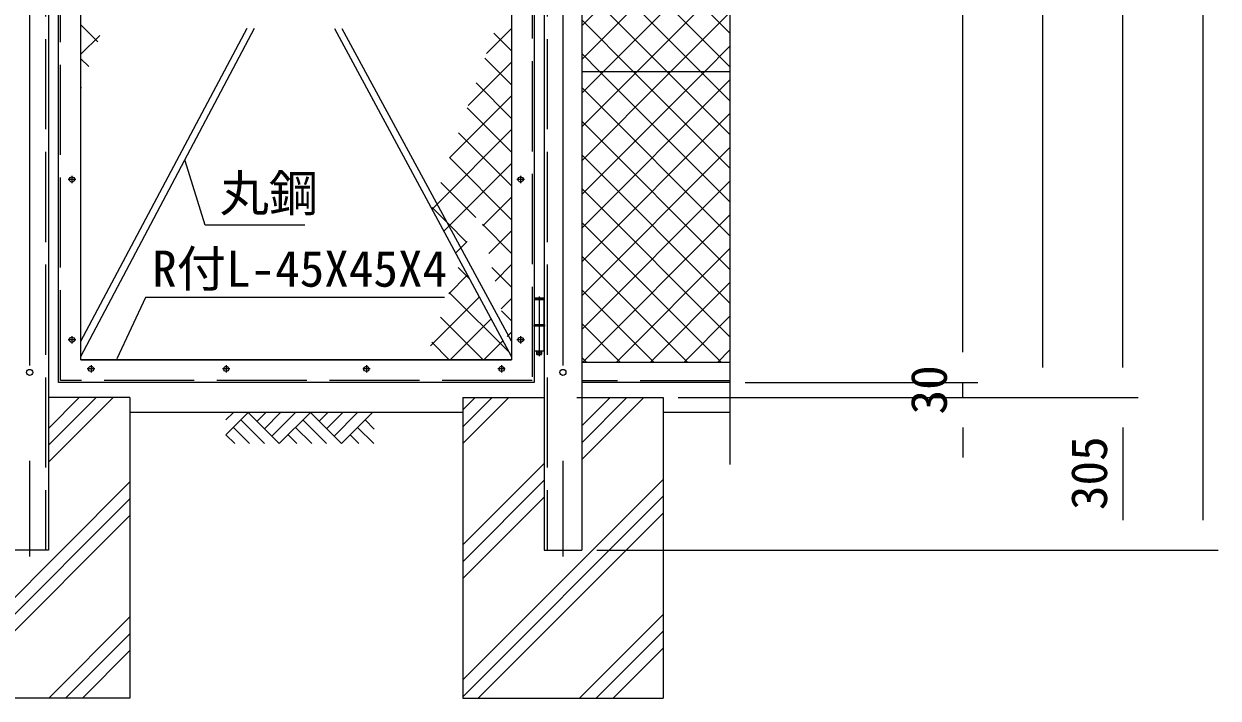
# Model space of a CAD drawing. Units: millimetres, scale not verified. Extents: x -6300 to 6300, y -4455 to 4455.
# Drawn here: x -3402 to -1017, y -467 to 879 of the extents above; entities that cross this region are included whole.
import ezdxf
from ezdxf.enums import TextEntityAlignment as Align

# ---------------------------------------------------------------- set-up
doc = ezdxf.new("R2010")
doc.units = ezdxf.units.MM
doc.header["$LTSCALE"] = 30
doc.linetypes.add('DASHED', pattern=[7.5, 6, -1.5])
doc.linetypes.add('USER1', pattern=[50.8, 31.75, -6.35, 6.35, -6.35])
for name, color, linetype, lineweight in [('0-0_D-STR-DIM', 7, 'Continuous', 9), ('0-2_D-STR1', 1, 'Continuous', 18), ('0-3_D-STR3', 3, 'Continuous', 13), ('0-4_D-STR4', 7, 'Continuous', 9), ('0-6_D-BMK', 2, 'USER1', 13), ('0-7_D-DCR-HCH', 7, 'Continuous', 9), ('0-9_D-STR2', 7, 'Continuous', 9)]:
    doc.layers.add(name, color=color, linetype=linetype, lineweight=lineweight)
doc.styles.add('ＭＳ ゴシック', font='')
doc.styles.get('ＭＳ ゴシック').set_extended_font_data('MS Gothic')

msp = doc.modelspace()

# ---------------------------------------------------------------- linework, layer by layer
at = {"layer": '0-0_D-STR-DIM'}
for p, q in [((-1047.07, -111.59), (-1047.07, 2588.41)), ((-1207.07, 193.41), (-1207.07, 2573.41)), ((-1527.07, 223.41), (-1527.07, 1873.41)), ((-1367.07, 193.41), (-1367.07, 1873.41)), ((-1991.4, -0.38), (-1991.4, 1437.78)), ((-1527.07, 223.41), (-1527.07, 283.41)), ((-1961.4, 163.41), (-1497.07, 163.41)), ((-1961.4, 163.41), (-1497.07, 163.41)), ((-1527.07, 133.41), (-1527.07, 163.41)), ((-2095.58, 133.41), (-1337.07, 133.41)), ((-2095.58, 133.41), (-1177.07, 133.41)), ((-2095.58, 133.41), (-1497.07, 133.41)), ((-1893.9, 133.41), (-1177.07, 133.41)), ((-1527.07, 73.41), (-1527.07, 13.41)), ((-1207.07, 73.41), (-1207.07, -111.59)), ((-2258.08, -171.59), (-1017.07, -171.59)), ((-2258.08, -171.59), (-1177.07, -171.59))]:
    msp.add_line(p, q, dxfattribs=at)
for points in [[(-2840.73, 477.02), (-3040.32, 477.02), (-3080.34, 605.37)], [(-2561.87, 332.53), (-3159.17, 332.53), (-3216.17, 210.22)]]:
    msp.add_lwpolyline(points, dxfattribs=at)
at = {"layer": '0-2_D-STR1', "linetype": 'DASHED'}
for p, q in [((-3359.08, 2648.41), (-3359.08, -171.59)), ((-2357.08, 2648.41), (-2357.08, -171.59)), ((-3329.08, 167.41), (-3329.08, 1929.41)), ((-2387.08, 167.41), (-3329.08, 167.41)), ((-1991.4, 166.41), (-2288.08, 166.41))]:
    msp.add_line(p, q, dxfattribs=at)
at = {"layer": '0-2_D-STR1'}
for p, q in [((-3353.08, 2648.41), (-3353.08, -171.59)), ((-2363.08, 2648.41), (-2363.08, -171.59)), ((-2288.08, 2648.41), (-2288.08, -171.59)), ((-3288.08, 208.41), (-3288.08, 1888.41)), ((-2428.08, 1888.41), (-2428.08, 208.41)), ((-2428.08, 208.41), (-3288.08, 208.41)), ((-3288.08, 208.41), (-2428.08, 208.41)), ((-1991.4, 203.41), (-2288.08, 203.41)), ((-1991.4, 163.41), (-2288.08, 163.41)), ((-3353.08, -171.59), (-3428.08, -171.59)), ((-2363.08, -171.59), (-2288.08, -171.59))]:
    msp.add_line(p, q, dxfattribs=at)
msp.add_lwpolyline([(-2383.08, 1933.41), (-2383.08, 163.41), (-3333.08, 163.41), (-3333.08, 1933.41)], close=True, dxfattribs=at)
at = {"layer": '0-2_D-STR1', "linetype": 'DASHED'}
msp.add_lwpolyline([(-3329.08, 1929.41), (-2387.08, 1929.41), (-2387.08, 167.41)], dxfattribs=at)
at = {"layer": '0-3_D-STR3'}
for p, q in [((-3288.08, 245.79), (-2956.5, 870.61)), ((-3288.08, 215.14), (-2941.83, 870.61)), ((-2428.08, 215.14), (-2781.06, 868.67)), ((-2428.08, 245.79), (-2766.7, 868.67)), ((-1991.4, 783.41), (-2288.08, 783.41)), ((-2363.38, 328.41), (-2382.78, 328.41)), ((-2382.78, 328.41), (-2382.78, 278.41)), ((-2382.58, 330.41), (-2381.58, 331.41)), ((-2382.58, 330.41), (-2382.58, 328.41)), ((-2382.58, 330.41), (-2363.58, 330.41)), ((-2364.58, 331.41), (-2381.58, 331.41)), ((-2364.58, 331.41), (-2363.58, 330.41)), ((-2363.58, 330.41), (-2363.58, 328.41)), ((-2363.38, 328.41), (-2363.38, 278.41)), ((-2362.58, 278.41), (-2383.58, 278.41)), ((-2383.58, 278.41), (-2383.58, 275.41)), ((-2362.58, 275.41), (-2383.58, 275.41)), ((-2382.78, 275.41), (-2382.78, 225.41)), ((-2363.38, 275.41), (-2363.38, 225.41)), ((-2362.58, 278.41), (-2362.58, 275.41)), ((-2363.38, 225.41), (-2382.78, 225.41)), ((-2378.08, 225.41), (-2378.08, 219.41)), ((-2377.08, 218.41), (-2378.08, 219.41)), ((-2369.08, 218.41), (-2377.08, 218.41)), ((-2368.08, 225.41), (-2368.08, 219.41))]:
    msp.add_line(p, q, dxfattribs=at)
msp.add_lwpolyline([(-2369.08, 218.41), (-2368.08, 219.41), (-2378.08, 219.41)], dxfattribs=at)
for centre, radius in [((-3306.08, 568.41), 5.25), ((-2410.08, 568.41), 5.25), ((-3306.08, 248.41), 5.25), ((-2410.08, 248.41), 5.25), ((-2373.08, 223.41), 2), ((-3268.08, 190.41), 5.25), ((-2998.08, 190.41), 5.25), ((-2718.08, 190.41), 5.25), ((-2448.08, 190.41), 5.25), ((-3390.58, 183.41), 6), ((-2325.58, 183.41), 6)]:
    msp.add_circle(centre, radius, dxfattribs=at)
at = {"layer": '0-4_D-STR4'}
for p, q in [((-3190.58, 133.41), (-3353.08, 133.41)), ((-3190.58, 133.41), (-3190.58, -466.59)), ((-2525.58, 133.41), (-2525.58, -466.59)), ((-2525.58, 133.41), (-2363.08, 133.41)), ((-2298.08, 133.41), (-2125.58, 133.41)), ((-2125.58, 133.41), (-2125.58, -466.59)), ((-2525.58, 103.41), (-3190.58, 103.41)), ((-2998.57, 88.56), (-2983.72, 103.41)), ((-2998.57, 58.86), (-2954.02, 103.41)), ((-2954.02, 103.41), (-2891.99, 41.38)), ((-2919.05, 103.41), (-2936.53, 85.92)), ((-2889.35, 103.41), (-2921.68, 71.07)), ((-2859.65, 103.41), (-2906.84, 56.22)), ((-2829.95, 103.41), (-2891.99, 41.38)), ((-2829.95, 103.41), (-2767.92, 41.38)), ((-2794.98, 103.41), (-2812.46, 85.92)), ((-2765.28, 103.41), (-2797.62, 71.07)), ((-2735.58, 103.41), (-2782.77, 56.22)), ((-2705.88, 103.41), (-2767.92, 41.38)), ((-1991.4, 103.41), (-2125.58, 103.41)), ((-2983.72, 73.71), (-2951.38, 41.37)), ((-2968.87, 88.56), (-2921.68, 41.38)), ((-2859.65, 73.71), (-2827.31, 41.38)), ((-2844.8, 88.56), (-2797.62, 41.38)), ((-2703.25, 41.38), (-2735.58, 73.71)), ((-2702.39, 70.22), (-2720.73, 88.56)), ((-2998.57, 58.86), (-2981.08, 41.38)), ((-2874.5, 58.86), (-2857.01, 41.38)), ((-2732.94, 41.38), (-2750.43, 58.86)), ((-3190.58, -466.59), (-3590.58, -466.59)), ((-2525.58, -466.59), (-2125.58, -466.59))]:
    msp.add_line(p, q, dxfattribs=at)
at = {"layer": '0-6_D-BMK'}
for p, q in [((-3390.58, 2673.7), (-3390.58, -194.72)), ((-2325.58, 2673.7), (-2325.58, -194.72)), ((-3306.08, 575.85), (-3306.08, 560.97)), ((-2410.08, 575.85), (-2410.08, 560.97)), ((-3298.64, 568.41), (-3313.52, 568.41)), ((-2402.64, 568.41), (-2417.52, 568.41)), ((-2373.08, 334.81), (-2373.08, 215.65)), ((-3298.64, 248.41), (-3313.52, 248.41)), ((-3306.08, 255.85), (-3306.08, 240.97)), ((-2402.64, 248.41), (-2417.52, 248.41)), ((-2410.08, 255.85), (-2410.08, 240.97)), ((-3268.08, 197.85), (-3268.08, 182.97)), ((-2998.08, 197.85), (-2998.08, 182.97)), ((-2718.08, 197.85), (-2718.08, 182.97)), ((-2448.08, 197.85), (-2448.08, 182.97)), ((-3260.64, 190.41), (-3275.52, 190.41)), ((-2990.64, 190.41), (-3005.52, 190.41)), ((-2710.64, 190.41), (-2725.52, 190.41)), ((-2440.64, 190.41), (-2455.52, 190.41))]:
    msp.add_line(p, q, dxfattribs=at)
at = {"layer": '0-7_D-DCR-HCH'}
for p, q in [((-3353.08, 4.38), (-3224.04, 133.41)), ((-3353.08, 38.05), (-3257.72, 133.41)), ((-3353.08, 71.73), (-3291.4, 133.41)), ((-2525.58, 41.28), (-2433.45, 133.41)), ((-2525.58, 74.96), (-2467.13, 133.41)), ((-2525.58, 108.64), (-2500.8, 133.41)), ((-2288.08, 9.38), (-2164.04, 133.41)), ((-2288.08, 43.05), (-2197.72, 133.41)), ((-2288.08, 76.73), (-2231.4, 133.41)), ((-2525.58, -160.77), (-2363.08, 1.73)), ((-3590.58, -435.18), (-3190.58, -35.18)), ((-2525.58, -430.18), (-2125.58, -30.18)), ((-2525.58, -194.45), (-2363.08, -31.95)), ((-3588.31, -466.59), (-3190.58, -68.86)), ((-2525.58, -463.86), (-2125.58, -63.86)), ((-2525.58, -228.12), (-2363.08, -65.62)), ((-3554.64, -466.59), (-3190.58, -102.53)), ((-2494.64, -466.59), (-2125.58, -97.53)), ((-3352.58, -466.59), (-3190.58, -304.59)), ((-2292.58, -466.59), (-2125.58, -299.59)), ((-2258.9, -466.59), (-2125.58, -333.26)), ((-3318.9, -466.59), (-3190.58, -338.26)), ((-3285.23, -466.59), (-3190.58, -371.94)), ((-2225.23, -466.59), (-2125.58, -366.94))]:
    msp.add_line(p, q, dxfattribs=at)
at = {"layer": '0-9_D-STR2'}
for p, q in [((-2288.08, 875.22), (-1991.4, 1171.89)), ((-1991.4, 859.64), (-2288.08, 1156.31)), ((-2288.08, 807.87), (-1991.4, 1104.54)), ((-1991.4, 792.28), (-2288.08, 1088.96)), ((-2110.48, 783.41), (-1991.4, 902.49)), ((-3254.74, 843.29), (-3288.08, 876.62)), ((-2478.01, 819.99), (-2428.08, 869.93)), ((-2428.08, 824.84), (-2463.69, 860.46)), ((-3288.08, 818.15), (-3250.25, 855.98)), ((-2043.13, 783.41), (-1991.4, 835.13)), ((-3272.35, 793.54), (-3288.08, 809.27)), ((-2514.91, 715.74), (-2428.08, 802.57)), ((-2428.08, 757.49), (-2481.29, 810.71)), ((-2288.08, 605.81), (-2110.48, 783.41)), ((-2288.08, 538.46), (-2043.13, 783.41)), ((-2288.08, 471.11), (-1991.4, 767.78)), ((-3288.08, 750.8), (-3287.15, 751.72)), ((-2428.08, 690.14), (-2498.9, 760.97)), ((-1991.4, 455.52), (-2288.08, 752.2)), ((-2551.81, 611.49), (-2428.08, 735.22)), ((-2428.08, 622.79), (-2516.51, 711.22)), ((-2288.08, 403.76), (-1991.4, 700.43)), ((-1991.4, 388.17), (-2288.08, 684.84)), ((-2428.08, 555.44), (-2534.12, 661.48)), ((-2288.08, 336.41), (-1991.4, 633.08)), ((-2428.08, 488.09), (-2551.72, 611.73)), ((-1991.4, 320.82), (-2288.08, 617.49)), ((-2499.67, 492.33), (-2569.33, 561.99)), ((-2288.08, 269.05), (-1991.4, 565.73)), ((-1991.4, 253.47), (-2288.08, 550.14)), ((-2485.58, 475.66), (-2428.08, 533.17)), ((-2428.08, 420.73), (-2486.32, 478.97)), ((-2008.7, 203.41), (-2288.08, 482.79)), ((-2286.37, 203.41), (-1991.4, 498.37)), ((-2473.41, 420.49), (-2428.08, 465.81)), ((-2219.02, 203.41), (-1991.4, 431.02)), ((-2076.05, 203.41), (-2288.08, 415.44)), ((-2511.33, 369.29), (-2534.89, 392.84)), ((-2428.08, 353.38), (-2467.24, 392.54)), ((-2461.23, 365.31), (-2428.08, 398.46)), ((-2553.43, 340.46), (-2515.99, 377.9)), ((-2151.67, 203.41), (-1991.4, 363.67)), ((-2590.33, 236.21), (-2492.37, 334.17)), ((-2432.23, 222.83), (-2552.5, 343.1)), ((-2143.4, 203.41), (-2288.08, 348.09)), ((-2449.05, 310.14), (-2428.08, 331.11)), ((-2485.16, 208.41), (-2570.1, 293.35)), ((-2550.78, 208.41), (-2468.75, 290.44)), ((-2428.08, 286.03), (-2448.16, 306.11)), ((-2084.31, 203.41), (-1991.4, 296.32)), ((-2210.75, 203.41), (-2288.08, 280.73)), ((-2552.51, 208.41), (-2587.71, 243.61)), ((-2483.43, 208.41), (-2445.13, 246.71)), ((-2428.08, 218.68), (-2429.08, 219.68)), ((-2016.96, 203.41), (-1991.4, 228.97)), ((-2278.1, 203.41), (-2288.08, 213.38))]:
    msp.add_line(p, q, dxfattribs=at)
for points in [[(-2288.08, 740.52), (-2245.19, 783.41), (-1991.4, 1037.19)], [(-1991.4, 724.93), (-2049.88, 783.41), (-2288.08, 1021.6)], [(-2288.08, 673.17), (-2177.83, 783.41), (-1991.4, 969.84)], [(-1991.4, 657.58), (-2117.23, 783.41), (-2288.08, 954.25)], [(-1991.4, 590.23), (-2184.58, 783.41), (-2288.08, 886.9)], [(-1991.4, 522.88), (-2251.94, 783.41), (-2288.08, 819.55)], [(-2586.85, 509.1), (-2576.73, 519.22), (-2428.08, 667.87)], [(-2563.23, 465.37), (-2553.01, 475.59), (-2428.08, 600.52)], [(-2517.28, 442.59), (-2556.25, 481.56), (-2586.94, 512.24)], [(-2539.61, 421.63), (-2529.29, 431.96), (-2516.53, 444.71)], [(-2436.87, 254.97), (-2434.41, 257.43), (-2428.08, 263.76)]]:
    msp.add_lwpolyline(points, dxfattribs=at)

# ---------------------------------------------------------------- texts
at = {"layer": '0-0_D-STR-DIM', "style": 'ＭＳ ゴシック'}
for s, p in [('丸鋼', (-3011.15, 482.95)), ('R付L-45X45X4', (-3145.99, 332.65))]:
    msp.add_text(s, height=72.14, dxfattribs=at).set_placement(p, align=Align.BOTTOM_LEFT)
for s, p in [('30', (-1537.19, 99.47)), ('305', (-1217.19, -91.43))]:
    msp.add_text(s, height=72.14, rotation=90, dxfattribs=at).set_placement(p, align=Align.BOTTOM_LEFT)

doc.saveas('drawing.dxf')
